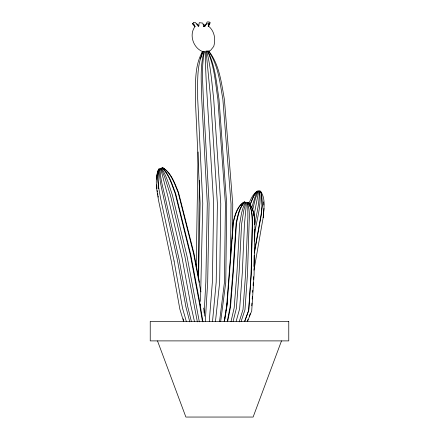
<?xml version="1.0" encoding="UTF-8"?>
<svg xmlns="http://www.w3.org/2000/svg" width="439" height="439" viewBox="0 0 439 439"><rect width="100%" height="100%" fill="white"/><g stroke="black" fill="none" stroke-linecap="round" stroke-linejoin="round"><path stroke-width="0.66" d="M196.189 266.868L198.088 151.982M198.263 275.736L199.355 180.352M230.437 262.05L231.051 204.091L222.864 99.291C219.972 82.927 218.337 64.884 208.41 50.995M232.418 238.24L232.456 234.832M232.483 232.105L232.763 204.146L224.389 99.346C221.366 82.883 219.445 64.522 208.706 51.006M253.956 266.418L254.154 255.476M254.406 241.115L254.609 229.487M198.521 278.974L200.107 203.306L195.317 98.594C195.668 82.911 194.378 65.367 202.664 51.396M200.349 305.506L200.398 304.145M200.497 301.434L202.769 203.361L197.687 98.643C197.846 82.976 196.321 65.932 203.202 51.407M160.065 168.592C160.18 178.388 163.05 187.936 165.201 197.429L179.057 259.208L187.629 306.252L191.327 321.277M204.168 313.067L205.842 281.876L207.296 203.476L201.715 98.748C201.457 83.048 199.805 66.723 204.108 51.429M156.685 179.128L156.904 175.331M246.509 202.401L244.419 224.609L242.301 272.981L239.634 308.875L236.144 321.288M205.304 321.238L207.691 281.92L209.096 203.515L203.323 98.78C202.878 83.064 201.249 66.947 204.47 51.434M205.386 51.462L205.287 59.622L206.204 81.429L213.656 203.636L212.372 282.041L209.277 321.343M251.761 305.818L251.942 303.102M252.206 299.036L252.387 296.325M252.655 292.253L252.787 290.223M253.1 285.476L253.281 282.76M253.501 279.369L253.682 276.658M263.186 217.744L263.515 213.705M263.625 212.361L263.954 208.327M212.525 321.425L216.202 282.134L217.393 203.729L210.704 98.967L206.061 50.935M215.467 321.502L219.665 282.228L220.768 203.817L213.705 99.049C211.839 82.976 210.758 66.646 206.643 50.951M219.533 321.606L224.444 282.348L225.426 203.937L217.859 99.154C215.467 82.993 214.369 65.982 207.444 50.968M220.652 321.639L225.761 282.392L226.711 203.976L219.001 99.192C216.482 82.987 215.313 65.757 207.663 50.979M224.834 319.032L225.031 317.682M225.229 316.327L225.432 314.977M225.63 313.622L225.833 312.272M226.03 310.916L227.226 302.8M224.137 321.458L226.661 306.065L233.164 222.167C234.986 214.836 237.192 205.842 244.336 201.929M224.378 321.688L226.936 306.329L233.4 222.397C235.216 215.039 237.34 206.067 244.38 201.973M159.774 168.697C158.792 178.563 161.722 188.391 163.703 197.967L177.372 259.817L185.906 306.877L189.769 321.842M253.962 270.21L263.433 216.015C263.834 207.96 265.782 198.088 260.503 191.217M254.439 251.338L261.112 214.594L262.099 205.507L261.682 194.735L260.777 191.777L260.053 190.943M254.395 253.034L261.178 215.549L262.16 206.357L261.721 195.245L260.799 192.084L260.069 191.124M208.629 51.347L210.665 50.276L213.733 46.441C215.845 39.181 214.556 31.18 208.536 26.115L209.293 21.95L207.192 21.95L204.942 26.115L203.575 26.159M254.422 235.326C256.31 220.757 261.853 205.726 259.515 190.943M254.796 224.538C256.634 213.403 259.69 202.138 259.229 190.8M227.226 321.578L230.069 306.965L232.972 271.115L236.122 222.952C237.795 215.736 239.035 207.203 244.907 202.083M253.967 215.703L258.725 190.899M227.594 321.749L230.491 307.163L233.383 271.307L236.484 223.122C238.141 215.889 239.299 207.422 244.978 202.116M252.595 210.16L255.41 198.543L258.247 190.833M157.047 174.678L157.782 171.419M230.974 321.683L234.179 307.838L236.983 271.971L239.689 223.709C241.06 216.476 241.746 208.657 245.599 202.231M251.739 207.713L255.745 194.883L257.918 190.998M233.076 321.463L236.38 308.337L239.123 272.454L241.593 224.137L243.815 210.226L245.966 202.313M200.574 58.853L202.138 53.668M239.162 321.88L243.019 309.544L245.599 273.629L247.881 217.118L247.783 206.824L247.08 202.516M241.115 321.463L244.967 309.797L247.497 273.876L249.05 225.405C249.242 217.843 250.153 209.782 247.404 202.555M244.638 321.408L248.639 310.455L251.075 274.518L252.227 225.975C252.222 218.178 252.568 209.398 248.04 202.653M244.627 321.639L248.759 310.357L251.19 274.424L252.332 225.893C252.277 218.139 252.716 209.277 248.019 202.664M281.498 340.894L253.116 417.05L185.884 417.05L157.502 340.894M250.29 204.289L254.038 195.487L257.303 191.212M249.895 205.298C251.915 200.393 253.287 194.68 257.369 191.025M247.294 321.2L248.03 319.323M249.248 316.195L250.23 313.693M247.541 321.441L251.723 310.828L254.082 274.88L254.905 226.299C254.763 218.249 254.39 208.832 248.49 202.686M248.831 203.542C250.779 199.103 252.891 194.334 256.837 191.333M208.536 26.115L210.155 22.647L208.157 26.274L209.282 23.733L206.868 23.865L204.025 26.499L202.725 23.086L199.262 22.663L198.565 26.658L195.333 22.466L193.231 22.466L194.971 26.658C188.605 34.961 193.594 48.767 203.306 51.807M157.925 170.766L158.825 169.037M158.759 169.07C154.369 178.684 156.816 189.9 158.435 199.904L171.451 261.99L179.831 309.105L183.595 321.551M202.335 53.02L202.994 51.945M201.885 53.015L202.631 51.939M254.165 194.598L256.788 191.667M240.973 205.403L243.31 202.78M243.749 202.522L244.627 202M203.065 24.76L204.327 24.71L205.013 26.291L203.663 26.34M162.633 167.61C171.391 172.714 174.793 183.491 178.486 192.348L193.978 253.495L199.482 282.304M162.567 167.643C171.177 172.928 174.486 183.656 178.157 192.512L193.604 253.687L200.897 291.88M162.079 167.83C169.449 174.349 172.154 184.599 175.627 193.473L190.767 254.768L199.646 301.697L202.939 321.875M162.002 167.863C169.147 174.585 171.792 184.759 175.227 193.648L190.317 254.96L199.185 301.9L202.423 321.381M196.76 23.695L199.026 25.846M163.813 168.565L164.641 169.454M248.249 202.659L249.341 203.872M195.075 26.225L192.315 23.481L194.971 26.658M161.437 168.077C166.776 176.105 169.174 185.724 172.291 194.751L187.014 256.2L199.328 321.825M260.245 191.393L260.804 192.15M249.753 203.916L251.712 207.301L253.177 211.609L254.296 217.283M161.086 168.208L164.971 177.96L170.486 195.448L184.989 256.98L197.363 321.869M183.156 318.752L183.749 320.717M186.273 321.321L182.509 308.118L174.063 261.024M194.455 321.524L190.767 305.067L182.114 258.05L167.923 196.398L160.592 168.395M174.096 261.04L160.756 199.048C159.022 189.258 156.218 178.7 159.209 168.905C156.915 175.21 158.331 182.141 158.775 188.644M157.189 190.564L157.414 191.876M157.639 193.182L157.864 194.493M158.089 195.805L158.314 197.116M203.63 308.041L204.799 316.168M263.625 201.852L263.79 205.09M156.756 184.824L156.932 188.622M254.422 217.914L254.631 224.713M288.769 321.381L150.231 321.381L150.231 340.894L288.769 340.894L288.769 321.381"/></g></svg>
